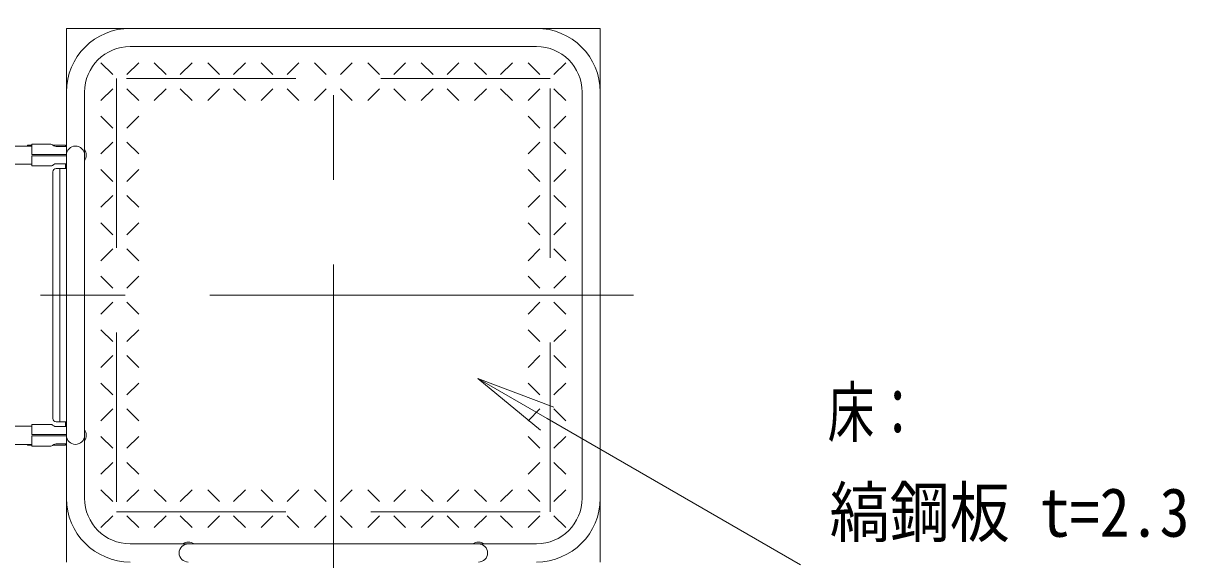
# Model space of a CAD drawing. Units: millimetres at full size, sheet at 1:20; details may follow other scales. Extents: x 10 to 16810, y -4 to 11884.
# Drawn here: x 5115 to 6857, y 9580 to 10384 of the extents above; entities that cross this region are included whole.
import ezdxf
from ezdxf.enums import TextEntityAlignment as Align

# ---------------------------------------------------------------- set-up
doc = ezdxf.new("R2010")
doc.units = ezdxf.units.MM
doc.header["$LTSCALE"] = 20
doc.linetypes.add('USER1', pattern=[50.8, 31.75, -6.35, 6.35, -6.35])
doc.linetypes.add('USER2', pattern=[19.05, 12.7, -6.35])
doc.layers.add('LY_5', color=2, linetype='Continuous', lineweight=18)
doc.layers.add('LY_6', color=7, linetype='Continuous', lineweight=0)
doc.styles.add('ＭＳ ゴシック', font='')
doc.styles.get('ＭＳ ゴシック').set_extended_font_data('MS Gothic')

# ---------------------------------------------------------------- blocks, each defined once
blk = doc.blocks.new('-003-_U3')
at = {"color": 7, "linetype": 'Continuous', "lineweight": 0}
for p, q in [((-1, 0.1667), (0, 0)), ((0, 0), (-1, 0)), ((-1, -0.1667), (0, 0))]:
    blk.add_line(p, q, dxfattribs=at)

msp = doc.modelspace()

# ---------------------------------------------------------------- linework, layer by layer
at = {"layer": 'LY_5', "color": 7, "linetype": 'USER1', "lineweight": 0}
for p, q in [((5579.62, 8370.94), (5579.62, 10426.17)), ((6029.62, 9976.17), (2261.55, 9976.17))]:
    msp.add_line(p, q, dxfattribs=at)
at = {"layer": 'LY_5', "color": 7, "lineweight": 0}
for p, q in [((5979.62, 10376.17), (5179.62, 10376.17)), ((5179.62, 9576.17), (5179.62, 10376.17)), ((5979.62, 9576.17), (5979.62, 10376.17)), ((5884.02, 10348.97), (5275.22, 10348.97)), ((5231.34, 10324.45), (5249.02, 10306.78)), ((5287.91, 10324.45), (5270.23, 10306.78)), ((5311.34, 10324.45), (5329.02, 10306.78)), ((5367.91, 10324.45), (5350.23, 10306.78)), ((5391.34, 10324.45), (5409.02, 10306.78)), ((5447.91, 10324.45), (5430.23, 10306.78)), ((5471.34, 10324.45), (5489.02, 10306.78)), ((5527.91, 10324.45), (5510.23, 10306.78)), ((5551.34, 10324.45), (5569.02, 10306.78)), ((5607.91, 10324.45), (5590.23, 10306.78)), ((5631.34, 10324.45), (5649.02, 10306.78)), ((5687.91, 10324.45), (5670.23, 10306.78)), ((5711.34, 10324.45), (5729.02, 10306.78)), ((5767.91, 10324.45), (5750.23, 10306.78)), ((5791.34, 10324.45), (5809.02, 10306.78)), ((5847.91, 10324.45), (5830.23, 10306.78)), ((5871.34, 10324.45), (5889.02, 10306.78)), ((5927.91, 10324.45), (5910.23, 10306.78)), ((5206.82, 9671.77), (5206.82, 10280.57)), ((5249.02, 10285.56), (5231.34, 10267.89)), ((5270.23, 10285.56), (5287.91, 10267.89)), ((5329.02, 10285.56), (5311.34, 10267.89)), ((5350.23, 10285.56), (5367.91, 10267.89)), ((5409.02, 10285.56), (5391.34, 10267.89)), ((5430.23, 10285.56), (5447.91, 10267.89)), ((5489.02, 10285.56), (5471.34, 10267.89)), ((5510.23, 10285.56), (5527.91, 10267.89)), ((5569.02, 10285.56), (5551.34, 10267.89)), ((5590.23, 10285.56), (5607.91, 10267.89)), ((5649.02, 10285.56), (5631.34, 10267.89)), ((5670.23, 10285.56), (5687.91, 10267.89)), ((5729.02, 10285.56), (5711.34, 10267.89)), ((5750.23, 10285.56), (5767.91, 10267.89)), ((5809.02, 10285.56), (5791.34, 10267.89)), ((5830.23, 10285.56), (5847.91, 10267.89)), ((5889.02, 10285.56), (5871.34, 10267.89)), ((5910.23, 10285.56), (5927.91, 10267.89)), ((5952.42, 9671.77), (5952.42, 10280.57)), ((5231.34, 10244.45), (5249.02, 10226.78)), ((5287.91, 10244.45), (5270.23, 10226.78)), ((5871.34, 10244.45), (5889.02, 10226.78)), ((5927.91, 10244.45), (5910.23, 10226.78)), ((2325.3, 10199.77), (5127.82, 10199.77)), ((5249.02, 10205.56), (5231.34, 10187.89)), ((5270.23, 10205.56), (5287.91, 10187.89)), ((5889.02, 10205.56), (5871.34, 10187.89)), ((5910.23, 10205.56), (5927.91, 10187.89)), ((2325.3, 10172.57), (5127.82, 10172.57)), ((5179.62, 10166.17), (5179.62, 9786.17)), ((5231.34, 10164.45), (5249.02, 10146.78)), ((5287.91, 10164.45), (5270.23, 10146.78)), ((5871.34, 10164.45), (5889.02, 10146.78)), ((5927.91, 10164.45), (5910.23, 10146.78)), ((5249.02, 10125.56), (5231.34, 10107.89)), ((5270.23, 10125.56), (5287.91, 10107.89)), ((5889.02, 10125.56), (5871.34, 10107.89)), ((5910.23, 10125.56), (5927.91, 10107.89)), ((5231.34, 10084.45), (5249.02, 10066.78)), ((5287.91, 10084.45), (5270.23, 10066.78)), ((5871.34, 10084.45), (5889.02, 10066.78)), ((5927.91, 10084.45), (5910.23, 10066.78)), ((5249.02, 10045.56), (5231.34, 10027.89)), ((5270.23, 10045.56), (5287.91, 10027.89)), ((5889.02, 10045.56), (5871.34, 10027.89)), ((5910.23, 10045.56), (5927.91, 10027.89)), ((5231.34, 10004.45), (5249.02, 9986.78)), ((5287.91, 10004.45), (5270.23, 9986.78)), ((5871.34, 10004.45), (5889.02, 9986.78)), ((5927.91, 10004.45), (5910.23, 9986.78)), ((5249.02, 9965.56), (5231.34, 9947.89)), ((5270.23, 9965.56), (5287.91, 9947.89)), ((5889.02, 9965.56), (5871.34, 9947.89)), ((5910.23, 9965.56), (5927.91, 9947.89)), ((5231.34, 9924.45), (5249.02, 9906.78)), ((5287.91, 9924.45), (5270.23, 9906.78)), ((5871.34, 9924.45), (5889.02, 9906.78)), ((5927.91, 9924.45), (5910.23, 9906.78)), ((5249.02, 9885.56), (5231.34, 9867.89)), ((5270.23, 9885.56), (5287.91, 9867.89)), ((5889.02, 9885.56), (5871.34, 9867.89)), ((5910.23, 9885.56), (5927.91, 9867.89)), ((5231.34, 9844.45), (5249.02, 9826.78)), ((5287.91, 9844.45), (5270.23, 9826.78)), ((5871.34, 9844.45), (5889.02, 9826.78)), ((5927.91, 9844.45), (5910.23, 9826.78)), ((5249.02, 9805.56), (5231.34, 9787.89)), ((5270.23, 9805.56), (5287.91, 9787.89)), ((5889.02, 9805.56), (5871.34, 9787.89)), ((5910.23, 9805.56), (5927.91, 9787.89)), ((2325.3, 9779.77), (5127.82, 9779.77)), ((5231.34, 9764.45), (5249.02, 9746.78)), ((5287.91, 9764.45), (5270.23, 9746.78)), ((5871.34, 9764.45), (5889.02, 9746.78)), ((5927.91, 9764.45), (5910.23, 9746.78)), ((2325.3, 9752.57), (5127.82, 9752.57)), ((5249.02, 9725.56), (5231.34, 9707.89)), ((5270.23, 9725.56), (5287.91, 9707.89)), ((5889.02, 9725.56), (5871.34, 9707.89)), ((5910.23, 9725.56), (5927.91, 9707.89)), ((5231.34, 9684.45), (5249.02, 9666.78)), ((5287.91, 9684.45), (5270.23, 9666.78)), ((5311.34, 9684.45), (5329.02, 9666.78)), ((5367.91, 9684.45), (5350.23, 9666.78)), ((5391.34, 9684.45), (5409.02, 9666.78)), ((5447.91, 9684.45), (5430.23, 9666.78)), ((5471.34, 9684.45), (5489.02, 9666.78)), ((5527.91, 9684.45), (5510.23, 9666.78)), ((5551.34, 9684.45), (5569.02, 9666.78)), ((5607.91, 9684.45), (5590.23, 9666.78)), ((5631.34, 9684.45), (5649.02, 9666.78)), ((5687.91, 9684.45), (5670.23, 9666.78)), ((5711.34, 9684.45), (5729.02, 9666.78)), ((5767.91, 9684.45), (5750.23, 9666.78)), ((5791.34, 9684.45), (5809.02, 9666.78)), ((5847.91, 9684.45), (5830.23, 9666.78)), ((5871.34, 9684.45), (5889.02, 9666.78)), ((5927.91, 9684.45), (5910.23, 9666.78)), ((5249.02, 9645.56), (5231.34, 9627.89)), ((5270.23, 9645.56), (5287.91, 9627.89)), ((5329.02, 9645.56), (5311.34, 9627.89)), ((5350.23, 9645.56), (5367.91, 9627.89)), ((5409.02, 9645.56), (5391.34, 9627.89)), ((5430.23, 9645.56), (5447.91, 9627.89)), ((5489.02, 9645.56), (5471.34, 9627.89)), ((5510.23, 9645.56), (5527.91, 9627.89)), ((5569.02, 9645.56), (5551.34, 9627.89)), ((5590.23, 9645.56), (5607.91, 9627.89)), ((5649.02, 9645.56), (5631.34, 9627.89)), ((5670.23, 9645.56), (5687.91, 9627.89)), ((5729.02, 9645.56), (5711.34, 9627.89)), ((5750.23, 9645.56), (5767.91, 9627.89)), ((5809.02, 9645.56), (5791.34, 9627.89)), ((5830.23, 9645.56), (5847.91, 9627.89)), ((5889.02, 9645.56), (5871.34, 9627.89)), ((5910.23, 9645.56), (5927.91, 9627.89)), ((5275.22, 9603.37), (5884.02, 9603.37))]:
    msp.add_line(p, q, dxfattribs=at)
at = {"layer": 'LY_5', "color": 7, "linetype": 'USER2', "lineweight": 0}
for p, q in [((5904.62, 10301.17), (5254.62, 10301.17)), ((5254.62, 10301.17), (5254.62, 9651.17)), ((5904.62, 9651.17), (5904.62, 10301.17)), ((5254.62, 9651.17), (5904.62, 9651.17))]:
    msp.add_line(p, q, dxfattribs=at)
at = {"layer": 'LY_5'}
for p, q in [((5121.4, 10201.17), (5127.82, 10201.17)), ((5121.4, 10199.77), (5121.4, 10201.17)), ((5127.82, 10187.07), (5127.82, 10202.37)), ((5127.82, 10202.37), (5156.48, 10202.37)), ((5158.56, 10201.53), (5160.62, 10200.24)), ((5159.13, 10201.17), (5178.12, 10201.17)), ((5164.34, 10199.17), (5179.62, 10199.17)), ((5178.12, 10199.17), (5178.12, 10201.17)), ((5127.82, 10187.07), (5179.63, 10187.07)), ((5127.82, 10185.27), (5127.82, 10169.97)), ((5127.82, 10185.27), (5179.63, 10185.27)), ((5127.82, 10169.97), (5156.48, 10169.97)), ((5158.56, 10170.81), (5160.62, 10172.1)), ((5159.24, 10161.17), (5159.24, 9791.17)), ((5179.62, 10166.17), (5164.24, 10166.17)), ((5164.34, 10173.17), (5179.62, 10173.17)), ((5169.62, 10166.17), (5169.62, 9786.17)), ((5178.12, 10166.17), (5178.12, 10173.17)), ((5127.82, 9767.07), (5127.82, 9782.37)), ((5127.82, 9782.37), (5156.48, 9782.37)), ((5158.56, 9781.53), (5160.62, 9780.24)), ((5179.62, 9786.17), (5164.24, 9786.17)), ((5164.34, 9779.17), (5179.62, 9779.17)), ((5178.12, 9779.17), (5178.12, 9786.17)), ((5127.82, 9767.07), (5179.63, 9767.07)), ((5127.82, 9765.27), (5127.82, 9749.97)), ((5127.82, 9765.27), (5179.63, 9765.27)), ((5121.4, 9751.17), (5121.4, 9752.57)), ((5121.4, 9751.17), (5127.82, 9751.17)), ((5127.82, 9749.97), (5156.48, 9749.97)), ((5158.56, 9750.81), (5160.62, 9752.1)), ((5159.13, 9751.17), (5178.12, 9751.17)), ((5164.34, 9753.17), (5179.62, 9753.17)), ((5178.12, 9751.17), (5178.12, 9753.17))]:
    msp.add_line(p, q, dxfattribs=at)
at = {"layer": 'LY_5', "color": 7, "lineweight": 0}
for centre, radius, start, end in [((5275.22, 10280.57), 95.6, 90, 180), ((5884.02, 10280.57), 95.6, 0, 90), ((5275.22, 10280.57), 68.4, 90, 180), ((5884.02, 10280.57), 68.4, 0, 90), ((5193.22, 10186.17), 13.6, 0, 180), ((5193.22, 9766.17), 13.6, 180, 0), ((5275.22, 9671.77), 95.6, 180, 270), ((5275.22, 9671.77), 68.4, 180, 270), ((5884.02, 9671.77), 68.4, 270, 0), ((5884.02, 9671.77), 95.6, 270, 0), ((5362.12, 9589.77), 13.6, 90, 270), ((5797.12, 9589.77), 13.6, 270, 90)]:
    msp.add_arc(centre, radius, start, end, dxfattribs=at)
at = {"layer": 'LY_5'}
for centre, radius, start, end in [((5156.48, 10199.37), 3, 46.09405, 90), ((5164.34, 10206.17), 7, 237.89374, 270), ((5193.22, 10186.17), 16.18, 327.22509, 32.77491), ((5156.48, 10172.97), 3, 270, 313.90595), ((5164.24, 10161.17), 5, 90, 180), ((5164.34, 10166.17), 7, 90, 122.10626), ((5164.24, 9791.17), 5, 180, 270), ((5156.48, 9779.37), 3, 46.09405, 90), ((5164.34, 9786.17), 7, 237.89374, 270), ((5193.22, 9766.17), 16.18, 327.22509, 32.77491), ((5156.48, 9752.97), 3, 270, 313.90595), ((5164.34, 9746.17), 7, 90, 122.10626), ((5362.12, 9589.77), 16.18, 57.22509, 122.77491), ((5797.12, 9589.77), 16.18, 57.22509, 122.77491)]:
    msp.add_arc(centre, radius, start, end, dxfattribs=at)
at = {"layer": 'LY_6'}
msp.add_line((5900.05, 9791.17), (6279.62, 9572.02), dxfattribs=at)

# ---------------------------------------------------------------- block references
at = {"layer": 'LY_6', "xscale": 120, "yscale": 120, "rotation": 150}
msp.add_blockref('-003-_U3', (5796.13, 9851.17), dxfattribs=at)

# ---------------------------------------------------------------- texts
at = {"layer": 'LY_6', "style": 'ＭＳ ゴシック'}
for s, width, p in [('床：', 0.7, (6320.28, 9742.02)), ('縞鋼板 t=2.3', 0.9, (6323.37, 9592.02))]:
    msp.add_text(s, height=73.31, dxfattribs=dict(at, width=width)).set_placement(p, align=Align.BOTTOM_LEFT)

doc.saveas('drawing.dxf')
